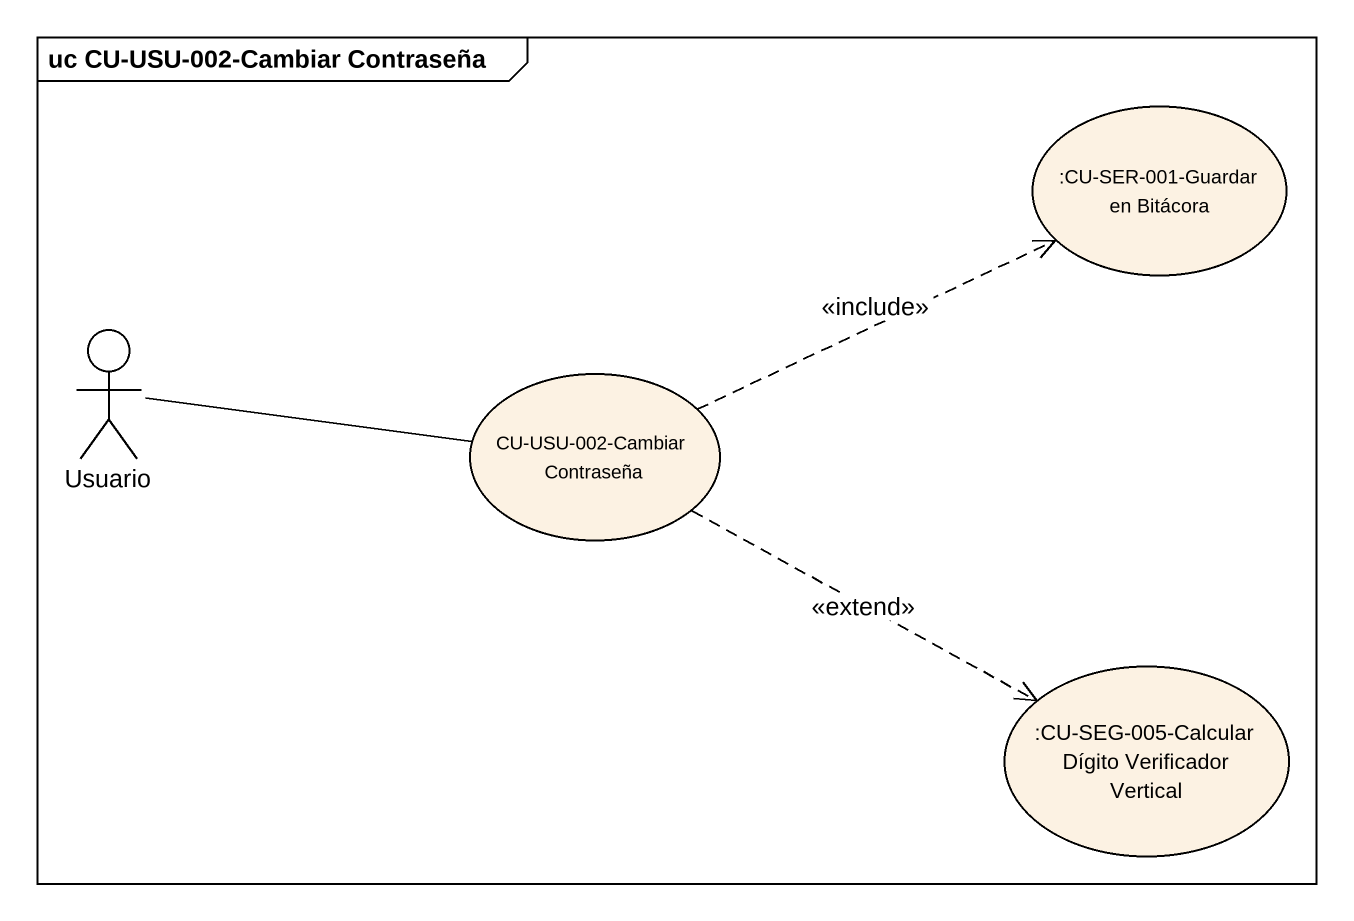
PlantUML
@startuml
mainframe uc CU-USU-002-Cambiar Contraseña
usecase ":CU-SER-001-Guardar en Bitácora" as CU_SER_001_Guardar_en
actor Usuario
usecase "CU-USU-002-Cambiar Contraseña" as CU_USU_002_Cambiar
usecase ":CU-SEG-005-Calcular Dígito Verificador Vertical" as CU_SEG_005_Calcular_Dígito
Usuario -right- CU_USU_002_Cambiar
CU_USU_002_Cambiar .right.> CU_SER_001_Guardar_en : <<include>>
CU_USU_002_Cambiar .right.> CU_SEG_005_Calcular_Dígito : <<extend>>
@enduml
